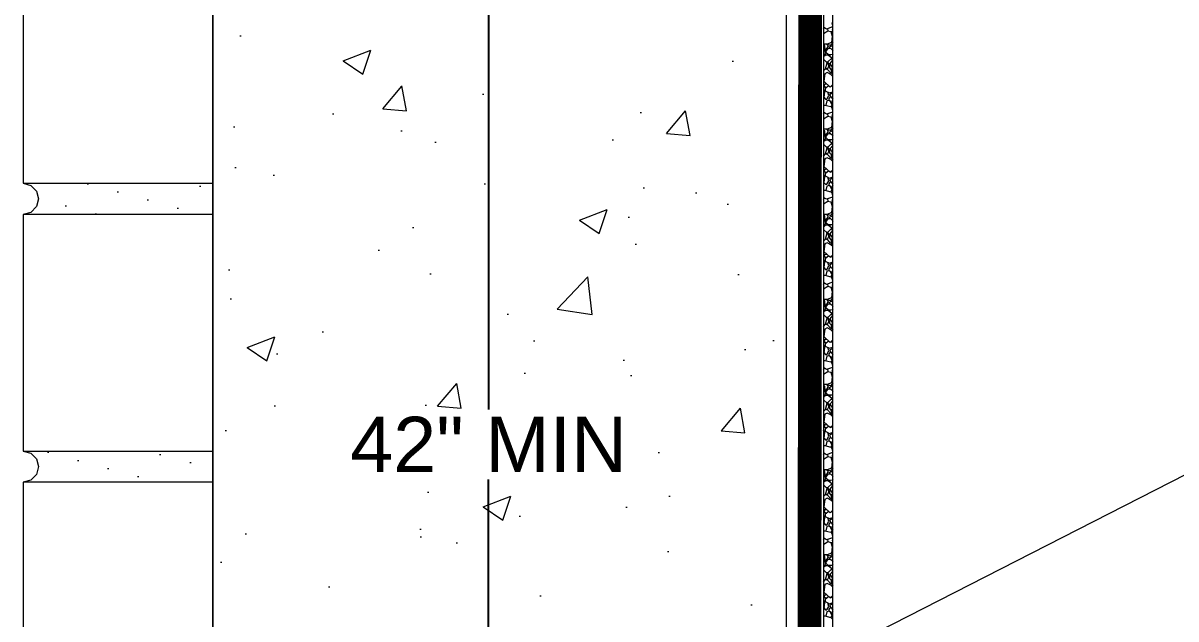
# Model space of a CAD drawing. Header units: inches. Extents: x -0.6 to 92.7, y 0 to 63.4.
# Drawn here: x 0.79 to 15.36, y 43.84 to 51.37 of the extents above; entities that cross this region are included whole.
import ezdxf
from ezdxf import colors
from ezdxf.entities.mleader import LeaderData, LeaderLine
from ezdxf.math import Vec2, Vec3

# ---------------------------------------------------------------- set-up
doc = ezdxf.new("R2010")
doc.units = ezdxf.units.IN
doc.header["$MEASUREMENT"] = 0
doc.set_wipeout_variables(frame=1)
doc.linetypes.add('Dashed - Dense', pattern=[0.8, 0.5, -0.3])
for name, color, linetype, lineweight in [('Others', 190, 'Continuous', 0), ('RamProof SYSTEM MESH', 7, 'Continuous', 0), ('Text', 20, 'Continuous', 0)]:
    doc.layers.add(name, color=color, linetype=linetype, lineweight=lineweight)
doc.layers.add('Protection Course', color=99, linetype='Dashed - Dense', lineweight=0, true_color=0x216123)
doc.layers.add('RamProof SYSTEM LIQUID', color=140, linetype='Continuous', lineweight=0, true_color=0x00bfff)
doc.styles.get("Standard").update_dxf_attribs({"font": 'arial.ttf'})
doc.dimstyles.get("Standard").update_dxf_attribs({"dimtxt": 0.18, "dimasz": 0.18, "dimexe": 0.18, "dimexo": 0.0625, "dimgap": 0.09, "dimtad": 0, "dimtih": 1, "dimtoh": 1, "dimdec": 4, "dimzin": 0, "dimdsep": 46, "dimtxsty": 'Standard', "dimcen": 0.09, "dimadec": 0, "dimazin": 0, "dimtfac": 1, "dimtdec": 4, "dimtofl": 0, "dimtmove": 0, "dimatfit": 3, "dimfxl": 1, "dimtolj": 1, "dimtzin": 0, "dimarcsym": 0})
pattern_1 = [(45, (0, 0), (-0.482183, 0.482183), [0, -0.393701]), (45, (-0.1019, 0.3803), (-0.482183, 0.482183), [0, -0.393701])]

# ---------------------------------------------------------------- blocks, each defined once
blk = doc.blocks.new('CI Tools Brick Wall Section[4]_2', base_point=(-9.4, -22.409))
at = {"linetype": 'Continuous'}
for points in [[(-7, 24.992), (-7, 25.386), (-9.4, 25.386), (-9.302, 25.359), (-9.23, 25.287), (-9.203, 25.189), (-9.23, 25.091), (-9.302, 25.018), (-9.4, 24.992)], [(-7, 21.606), (-7, 22), (-9.4, 22), (-9.302, 21.974), (-9.23, 21.902), (-9.203, 21.803), (-9.23, 21.705), (-9.302, 21.633), (-9.4, 21.606)]]:
    blk.add_wipeout(points, dxfattribs=at).dxf.layer = 'Others'
at = {"layer": 'Others', "linetype": 'Continuous'}
h = blk.add_hatch(dxfattribs=at)
h.set_pattern_fill('PLASTER_0002', color=256, style=0, pattern_type=2)
h.set_pattern_definition(pattern_1)
h.paths.add_polyline_path([(-7, 24.992), (-7, 25.386), (-9.4, 25.386), (-9.302, 25.359), (-9.23, 25.287), (-9.203, 25.189), (-9.23, 25.091), (-9.302, 25.018), (-9.4, 24.992)])
h = blk.add_hatch(dxfattribs=at)
h.set_pattern_fill('PLASTER_0002', color=256, style=0, pattern_type=2)
h.set_pattern_definition(pattern_1)
h.paths.add_polyline_path([(-7, 21.606), (-7, 22), (-9.4, 22), (-9.302, 21.974), (-9.23, 21.902), (-9.203, 21.803), (-9.23, 21.705), (-9.302, 21.633), (-9.4, 21.606)])
for p, q in [((-9.4, 28.378), (-9.4, 25.386)), ((-7, 25.386), (-7, 28.378)), ((-9.4, 25.386), (-9.302, 25.359)), ((-9.4, 25.386), (-7, 25.386)), ((-9.302, 25.359), (-9.23, 25.287)), ((-7, 24.992), (-7, 25.386)), ((-9.23, 25.287), (-9.203, 25.189)), ((-9.23, 25.091), (-9.302, 25.018)), ((-9.203, 25.189), (-9.23, 25.091)), ((-9.302, 25.018), (-9.4, 24.992)), ((-7, 24.992), (-9.4, 24.992)), ((-9.4, 24.992), (-9.4, 22)), ((-7, 22), (-7, 24.992)), ((-9.4, 22), (-9.302, 21.974)), ((-9.4, 22), (-7, 22)), ((-9.302, 21.974), (-9.23, 21.902)), ((-9.23, 21.902), (-9.203, 21.803)), ((-7, 21.606), (-7, 22)), ((-9.203, 21.803), (-9.23, 21.705)), ((-9.302, 21.633), (-9.4, 21.606)), ((-7, 21.606), (-9.4, 21.606)), ((-9.4, 21.606), (-9.4, 18.614)), ((-9.23, 21.705), (-9.302, 21.633)), ((-7, 18.614), (-7, 21.606))]:
    blk.add_line(p, q, dxfattribs=at)
blk = doc.blocks.new('_Dot')
at = {"color": 0, "linetype": 'ByBlock', "lineweight": -2}
blk.add_line((-0.5, 0), (-1, 0), dxfattribs=at)
at = {"color": 0, "linetype": 'ByBlock', "const_width": 0.5}
blk.add_lwpolyline([(-0.25, 0, 1), (0.25, 0, 1)], format="xyb", close=True, dxfattribs=at)
blk = doc.blocks.new('_ArchTick')
at = {"color": 0, "linetype": 'ByBlock', "const_width": 0.15}
blk.add_lwpolyline([(-0.5, -0.5), (0.5, 0.5)], dxfattribs=at)
blk = doc.blocks.new('*D18')
at = {"layer": 'Defpoints', "color": 0, "transparency": 16777216}
for p in [(6.672, 61.277), (10.187, 61.277), (11.208, 31.614)]:
    blk.add_point(p, dxfattribs=at)
at = {"layer": 'Text', "color": 0, "lineweight": -2, "transparency": 16777216}
for p, q in [((10.125, 61.277), (6.492, 61.277)), ((6.672, 61.277), (6.672, 46.486)), ((6.672, 31.614), (6.672, 45.603)), ((11.146, 31.614), (6.492, 31.614))]:
    blk.add_line(p, q, dxfattribs=at)
at = {"layer": 'Text', "color": 0, "lineweight": -2, "transparency": 16777216, "xscale": 0.75, "yscale": 0.75, "zscale": 0.75}
for p, rotation in [((6.672, 61.277), 90), ((6.672, 31.614), 270)]:
    blk.add_blockref('_ArchTick', p, dxfattribs=dict(at, rotation=rotation))
at = {"layer": 'Text', "color": 0, "transparency": 16777216, "insert": (6.672, 46.045), "char_height": 0.7, "attachment_point": 5}
blk.add_mtext('\\A1;42" MIN', dxfattribs=at)

msp = doc.modelspace()

# ---------------------------------------------------------------- linework, layer by layer
at = {"layer": 'Others', "linetype": 'Continuous'}
for p, q in [((3.18738, 54.71799), (3.18738, 50.71799)), ((3.18738, 50.71799), (3.18738, 50.32429)), ((3.18738, 50.32429), (3.18738, 46.32429)), ((3.18738, 46.32429), (3.18738, 45.93059)), ((3.18738, 45.93059), (3.18738, 41.93059))]:
    msp.add_line(p, q, dxfattribs=at)
at = {"layer": 'Protection Course', "linetype": 'Continuous'}
for p, q in [((10.94449, 51.29878), (10.90666, 51.32262)), ((10.90666, 51.29897), (10.91733, 51.3159)), ((11.02078, 51.32575), (10.94449, 51.29878)), ((10.95684, 51.30315), (10.96099, 51.27586)), ((11.015, 51.37495), (11.02078, 51.32575)), ((11.02125, 51.33841), (11.01903, 51.34063)), ((10.90665, 51.2421), (10.96099, 51.27586)), ((10.96099, 51.27586), (10.996, 51.2664)), ((10.996, 51.2664), (11.02125, 51.26831)), ((10.996, 51.2664), (11.01569, 51.20891)), ((11.01569, 51.20891), (11.00546, 51.13015)), ((11.02125, 51.19879), (11.01412, 51.19678)), ((11.01641, 51.2908), (11.02125, 51.29521)), ((11.02125, 51.28006), (11.01641, 51.2908)), ((10.92047, 51.08827), (10.90662, 51.09869)), ((10.95322, 51.10812), (10.90663, 51.10812)), ((10.93097, 50.98835), (10.92047, 51.08827)), ((10.92529, 51.04245), (10.94394, 51.02697)), ((10.96399, 51.08522), (10.93461, 51.03471)), ((10.93836, 51.02024), (10.96738, 51.05521)), ((10.93836, 50.99826), (10.93836, 51.02024)), ((10.9411, 51.10812), (10.96399, 51.08522)), ((11.00546, 51.13015), (10.95322, 51.10812)), ((10.95681, 51.10963), (10.99913, 51.09273)), ((10.96738, 51.05521), (10.9953, 51.05521)), ((10.98258, 51.07329), (11.02125, 51.09195)), ((10.98625, 51.05521), (10.98258, 51.07329)), ((10.9953, 51.05521), (11.0183, 51.03221)), ((10.99913, 51.09273), (11.02096, 51.12019)), ((11.0067, 51.13971), (11.02125, 51.1198)), ((11.0183, 51.03221), (11.02125, 51.02404)), ((10.95062, 50.87343), (10.90659, 50.91745)), ((10.9066, 50.96885), (10.93097, 50.98835)), ((10.92904, 50.97034), (10.9066, 50.94904)), ((10.9066, 50.95556), (10.90971, 50.952)), ((10.96266, 50.97034), (10.92904, 50.97034)), ((10.93227, 50.79541), (10.95062, 50.87343)), ((10.9647, 50.97632), (10.93836, 50.99826)), ((10.93994, 50.8841), (10.96376, 50.88712)), ((10.96538, 50.86471), (10.94945, 50.86845)), ((10.96013, 50.88666), (10.96013, 50.87611)), ((10.96013, 50.87611), (10.98763, 50.84862)), ((11.00893, 50.93229), (10.96266, 50.97034)), ((10.96376, 50.88712), (11.00893, 50.93229)), ((11.01501, 50.97472), (10.9647, 50.97632)), ((10.97357, 50.82858), (10.96538, 50.86471)), ((10.98365, 50.97572), (10.98365, 50.95308)), ((10.98374, 50.83072), (10.99004, 50.85974)), ((10.99004, 50.85974), (10.99329, 50.86023)), ((10.99117, 50.86421), (11.02125, 50.90415)), ((11.02125, 50.80785), (10.99117, 50.86421)), ((11.00367, 50.92703), (11.02125, 50.91134)), ((11.02125, 50.98522), (11.01501, 50.97472)), ((10.90656, 50.71824), (10.92149, 50.71534)), ((10.90657, 50.7697), (10.93227, 50.79541)), ((10.92405, 50.73413), (10.91106, 50.63858)), ((10.95334, 50.74811), (10.92405, 50.73413)), ((10.95846, 50.78501), (10.93227, 50.79541)), ((10.93438, 50.80436), (10.95555, 50.79349)), ((10.99729, 50.72481), (10.95334, 50.74811)), ((10.95555, 50.79349), (10.97357, 50.82858)), ((10.99305, 50.74593), (10.95846, 50.78501)), ((10.98374, 50.80636), (10.98374, 50.83072)), ((11.00318, 50.78692), (10.98374, 50.80636)), ((10.98683, 50.73036), (10.99305, 50.74593)), ((11.02125, 50.70085), (10.99729, 50.72481)), ((11.02125, 50.80221), (11.00318, 50.78692)), ((11.00318, 50.78692), (11.00318, 50.74476)), ((11.00318, 50.74476), (11.02125, 50.72217)), ((10.90653, 50.56739), (10.92732, 50.57001)), ((10.90654, 50.60795), (10.9509, 50.60208)), ((10.90655, 50.67677), (10.91685, 50.68113)), ((10.915, 50.66753), (10.90655, 50.65908)), ((10.91106, 50.63858), (10.99063, 50.56567)), ((10.93122, 50.60468), (10.91448, 50.58794)), ((10.91448, 50.58794), (10.91691, 50.5687)), ((10.97281, 50.582), (10.92538, 50.5457)), ((10.92732, 50.57001), (10.94566, 50.56123)), ((10.99063, 50.56567), (11.02125, 50.59629)), ((11.02125, 50.5623), (11.00728, 50.58232)), ((10.90651, 50.44842), (10.91589, 50.45588)), ((10.90651, 50.44088), (10.92942, 50.41207)), ((10.90699, 50.53003), (10.90652, 50.53029)), ((10.92182, 50.5152), (10.90699, 50.53003)), ((10.91159, 50.52543), (10.92538, 50.52944)), ((10.91589, 50.45588), (10.92182, 50.5152)), ((10.92538, 50.5457), (10.92538, 50.5184)), ((10.92538, 50.5184), (10.98264, 50.4911)), ((10.94711, 50.41207), (10.97273, 50.45749)), ((10.97273, 50.45749), (10.96111, 50.50136)), ((10.99374, 50.44553), (10.9711, 50.41938)), ((11.02125, 50.49037), (10.98119, 50.46807)), ((10.98119, 50.46807), (10.99374, 50.44553)), ((10.98264, 50.4911), (11.02125, 50.50632)), ((10.99374, 50.44553), (11.02125, 50.4139)), ((10.90649, 50.338), (10.92368, 50.338)), ((10.92368, 50.338), (10.99853, 50.31814)), ((10.92942, 50.41207), (10.94711, 50.41207)), ((10.94918, 50.39002), (10.93461, 50.3351)), ((10.93461, 50.3351), (10.93531, 50.33777)), ((10.97738, 50.39511), (10.94918, 50.39002)), ((10.9711, 50.41938), (10.9711, 50.39397)), ((10.99449, 50.38401), (10.97738, 50.39511)), ((11.01669, 50.33777), (10.99449, 50.38401)), ((10.99853, 50.31814), (11.01669, 50.33777)), ((10.99853, 50.31814), (11.015, 50.29819)), ((11.02125, 50.39974), (11.01079, 50.38607)), ((11.01079, 50.38607), (11.01079, 50.36782)), ((11.01079, 50.36782), (11.02125, 50.35448)), ((11.015, 50.29819), (11.02078, 50.24899)), ((10.90646, 50.16522), (10.96099, 50.1991)), ((10.94449, 50.22202), (10.90647, 50.24598)), ((10.90647, 50.22191), (10.91733, 50.23914)), ((11.02078, 50.24899), (10.94449, 50.22202)), ((10.95684, 50.22639), (10.96099, 50.1991)), ((10.96099, 50.1991), (10.996, 50.18964)), ((10.996, 50.18964), (11.02125, 50.19155)), ((10.996, 50.18964), (11.01569, 50.13215)), ((11.01569, 50.13215), (11.00546, 50.0534)), ((11.01641, 50.21404), (11.02125, 50.21845)), ((11.02125, 50.20331), (11.01641, 50.21404)), ((11.02125, 50.26165), (11.01903, 50.26387)), ((10.95322, 50.03136), (10.90643, 50.03136)), ((10.92047, 50.01151), (10.90643, 50.02208)), ((10.93097, 49.91159), (10.92047, 50.01151)), ((10.96399, 50.00846), (10.93461, 49.95795)), ((10.9411, 50.03136), (10.96399, 50.00846)), ((11.00546, 50.0534), (10.95322, 50.03136)), ((10.95681, 50.03287), (10.99913, 50.01598)), ((10.98258, 49.99654), (11.02125, 50.01519)), ((10.98625, 49.97845), (10.98258, 49.99654)), ((10.99913, 50.01598), (11.02096, 50.04344)), ((11.0067, 50.06295), (11.02125, 50.04304)), ((11.02125, 50.12204), (11.01412, 50.12003)), ((10.95062, 49.79667), (10.9064, 49.84089)), ((10.90641, 49.89194), (10.93097, 49.91159)), ((10.92904, 49.89358), (10.90641, 49.8721)), ((10.90641, 49.87902), (10.90971, 49.87524)), ((10.92529, 49.96569), (10.94394, 49.95021)), ((10.96266, 49.89358), (10.92904, 49.89358)), ((10.93836, 49.94348), (10.96738, 49.97845)), ((10.93836, 49.9215), (10.93836, 49.94348)), ((10.9647, 49.89956), (10.93836, 49.9215)), ((11.00893, 49.85553), (10.96266, 49.89358)), ((10.96376, 49.81036), (11.00893, 49.85553)), ((11.01501, 49.89796), (10.9647, 49.89956)), ((10.96738, 49.97845), (10.9953, 49.97845)), ((10.98365, 49.89896), (10.98365, 49.87632)), ((10.9953, 49.97845), (11.0183, 49.95545)), ((11.00367, 49.85027), (11.02125, 49.83458)), ((11.02125, 49.90847), (11.01501, 49.89796)), ((11.0183, 49.95545), (11.02125, 49.94728)), ((10.90637, 49.69275), (10.93227, 49.71865)), ((10.93227, 49.71865), (10.95062, 49.79667)), ((10.95846, 49.70825), (10.93227, 49.71865)), ((10.93438, 49.7276), (10.95555, 49.71673)), ((10.93994, 49.80735), (10.96376, 49.81036)), ((10.96538, 49.78795), (10.94945, 49.79169)), ((10.95555, 49.71673), (10.97357, 49.75182)), ((10.99305, 49.66917), (10.95846, 49.70825)), ((10.96013, 49.8099), (10.96013, 49.79935)), ((10.96013, 49.79935), (10.98763, 49.77186)), ((10.97357, 49.75182), (10.96538, 49.78795)), ((10.98374, 49.75396), (10.99004, 49.78298)), ((10.98374, 49.7296), (10.98374, 49.75396)), ((11.00318, 49.71016), (10.98374, 49.7296)), ((10.99004, 49.78298), (10.99329, 49.78347)), ((10.99117, 49.78745), (11.02125, 49.8274)), ((11.02125, 49.73109), (10.99117, 49.78745)), ((11.02125, 49.72545), (11.00318, 49.71016)), ((11.00318, 49.71016), (11.00318, 49.668)), ((10.915, 49.59077), (10.90635, 49.58213)), ((10.90636, 49.64152), (10.92149, 49.63858)), ((10.90636, 49.59993), (10.91685, 49.60437)), ((10.92405, 49.65737), (10.91106, 49.56182)), ((10.91106, 49.56182), (10.99063, 49.48892)), ((10.95334, 49.67135), (10.92405, 49.65737)), ((10.99729, 49.64805), (10.95334, 49.67135)), ((10.98683, 49.6536), (10.99305, 49.66917)), ((11.02125, 49.62409), (10.99729, 49.64805)), ((11.00318, 49.668), (11.02125, 49.64541)), ((10.90699, 49.45327), (10.90633, 49.45364)), ((10.90634, 49.53122), (10.9509, 49.52532)), ((10.90634, 49.49061), (10.92732, 49.49325)), ((10.92182, 49.43844), (10.90699, 49.45327)), ((10.91159, 49.44867), (10.92538, 49.45268)), ((10.93122, 49.52792), (10.91448, 49.51118)), ((10.91448, 49.51118), (10.91691, 49.49194)), ((10.91589, 49.37912), (10.92182, 49.43844)), ((10.97281, 49.50525), (10.92538, 49.46894)), ((10.92538, 49.46894), (10.92538, 49.44164)), ((10.92538, 49.44164), (10.98264, 49.41434)), ((10.92732, 49.49325), (10.94566, 49.48447)), ((10.97273, 49.38074), (10.96111, 49.42461)), ((11.02125, 49.41361), (10.98119, 49.39131)), ((10.98264, 49.41434), (11.02125, 49.42956)), ((10.99063, 49.48892), (11.02125, 49.51953)), ((11.02125, 49.48554), (11.00728, 49.50556)), ((10.9063, 49.26124), (10.92368, 49.26124)), ((10.90631, 49.36436), (10.92942, 49.33531)), ((10.90632, 49.37151), (10.91589, 49.37912)), ((10.92368, 49.26124), (10.99853, 49.24138)), ((10.92942, 49.33531), (10.94711, 49.33531)), ((10.94918, 49.31326), (10.93461, 49.25835)), ((10.93461, 49.25835), (10.93531, 49.26101)), ((10.94711, 49.33531), (10.97273, 49.38074)), ((10.97738, 49.31835), (10.94918, 49.31326)), ((10.99374, 49.36877), (10.9711, 49.34262)), ((10.9711, 49.34262), (10.9711, 49.31721)), ((10.99449, 49.30725), (10.97738, 49.31835)), ((10.98119, 49.39131), (10.99374, 49.36877)), ((10.99374, 49.36877), (11.02125, 49.33715)), ((11.01669, 49.26101), (10.99449, 49.30725)), ((10.99853, 49.24138), (11.01669, 49.26101)), ((11.02125, 49.32299), (11.01079, 49.30931)), ((11.01079, 49.30931), (11.01079, 49.29106)), ((11.01079, 49.29106), (11.02125, 49.27772)), ((10.90626, 49.08834), (10.96099, 49.12234)), ((10.90627, 49.14485), (10.91733, 49.16238)), ((10.94449, 49.14526), (10.90628, 49.16935)), ((11.02078, 49.17223), (10.94449, 49.14526)), ((10.95684, 49.14963), (10.96099, 49.12234)), ((10.96099, 49.12234), (10.996, 49.11288)), ((10.996, 49.11288), (11.02125, 49.11479)), ((10.996, 49.11288), (11.01569, 49.05539)), ((10.99853, 49.24138), (11.015, 49.22144)), ((11.015, 49.22144), (11.02078, 49.17223)), ((11.01641, 49.13728), (11.02125, 49.14169)), ((11.02125, 49.12655), (11.01641, 49.13728)), ((11.02125, 49.1849), (11.01903, 49.18711)), ((11.00546, 48.97664), (10.95322, 48.9546)), ((10.99913, 48.93922), (11.02096, 48.96668)), ((11.01569, 49.05539), (11.00546, 48.97664)), ((11.0067, 48.98619), (11.02125, 48.96628)), ((11.02125, 49.04528), (11.01412, 49.04327)), ((10.90587, 48.81475), (10.93097, 48.83483)), ((10.95322, 48.9546), (10.90624, 48.9546)), ((10.92047, 48.93475), (10.90624, 48.94547)), ((10.93097, 48.83483), (10.92047, 48.93475)), ((10.92529, 48.88893), (10.94394, 48.87345)), ((10.96399, 48.9317), (10.93461, 48.88119)), ((10.93836, 48.86673), (10.96738, 48.90169)), ((10.93836, 48.84475), (10.93836, 48.86673)), ((10.9647, 48.82281), (10.93836, 48.84475)), ((10.9411, 48.9546), (10.96399, 48.9317)), ((10.95681, 48.95611), (10.99913, 48.93922)), ((11.01501, 48.8212), (10.9647, 48.82281)), ((10.96738, 48.90169), (10.9953, 48.90169)), ((10.98258, 48.91978), (11.02125, 48.93843)), ((10.98625, 48.90169), (10.98258, 48.91978)), ((10.98365, 48.8222), (10.98365, 48.79956)), ((10.9953, 48.90169), (11.0183, 48.87869)), ((11.02125, 48.83171), (11.01501, 48.8212)), ((11.0183, 48.87869), (11.02125, 48.87052)), ((10.92904, 48.81683), (10.90621, 48.79516)), ((10.90621, 48.80248), (10.90971, 48.79848)), ((10.95062, 48.71991), (10.90621, 48.76432)), ((10.96266, 48.81683), (10.92904, 48.81683)), ((10.93227, 48.64189), (10.95062, 48.71991)), ((10.93994, 48.73059), (10.96376, 48.7336)), ((10.96538, 48.71119), (10.94945, 48.71494)), ((10.95555, 48.63997), (10.97357, 48.67506)), ((10.96013, 48.73314), (10.96013, 48.7226)), ((10.96013, 48.7226), (10.98763, 48.6951)), ((11.00893, 48.77877), (10.96266, 48.81683)), ((10.96376, 48.7336), (11.00893, 48.77877)), ((10.97357, 48.67506), (10.96538, 48.71119)), ((10.98374, 48.6772), (10.99004, 48.70622)), ((10.98374, 48.65284), (10.98374, 48.6772)), ((10.99004, 48.70622), (10.99329, 48.70671)), ((10.99117, 48.7107), (11.02125, 48.75064)), ((11.02125, 48.65433), (10.99117, 48.7107)), ((11.00367, 48.77351), (11.02125, 48.75782)), ((10.90616, 48.52309), (10.91685, 48.52761)), ((10.90617, 48.5648), (10.92149, 48.56182)), ((10.90618, 48.61579), (10.93227, 48.64189)), ((10.92405, 48.58061), (10.91106, 48.48507)), ((10.95334, 48.5946), (10.92405, 48.58061)), ((10.95846, 48.63149), (10.93227, 48.64189)), ((10.93438, 48.65084), (10.95555, 48.63997)), ((10.99729, 48.57129), (10.95334, 48.5946)), ((10.99305, 48.59241), (10.95846, 48.63149)), ((11.00318, 48.6334), (10.98374, 48.65284)), ((10.98683, 48.57684), (10.99305, 48.59241)), ((11.02125, 48.54733), (10.99729, 48.57129)), ((11.02125, 48.64869), (11.00318, 48.6334)), ((11.00318, 48.6334), (11.00318, 48.59124)), ((11.00318, 48.59124), (11.02125, 48.56865)), ((10.90614, 48.41382), (10.92732, 48.41649)), ((10.90615, 48.45448), (10.9509, 48.44856)), ((10.915, 48.51401), (10.90616, 48.50517)), ((10.91106, 48.48507), (10.99063, 48.41216)), ((10.93122, 48.45117), (10.91448, 48.43443)), ((10.91448, 48.43443), (10.91691, 48.41518)), ((10.97281, 48.42849), (10.92538, 48.39218)), ((10.92538, 48.39218), (10.92538, 48.36488)), ((10.92732, 48.41649), (10.94566, 48.40771)), ((10.99063, 48.41216), (11.02125, 48.44278)), ((11.02125, 48.40878), (11.00728, 48.4288)), ((10.90612, 48.2946), (10.91589, 48.30236)), ((10.90612, 48.28784), (10.92942, 48.25855)), ((10.90699, 48.37651), (10.90614, 48.37699)), ((10.92182, 48.36168), (10.90699, 48.37651)), ((10.91159, 48.37191), (10.92538, 48.37592)), ((10.91589, 48.30236), (10.92182, 48.36168)), ((10.92538, 48.36488), (10.98264, 48.33758)), ((10.92942, 48.25855), (10.94711, 48.25855)), ((10.94918, 48.2365), (10.93461, 48.18159)), ((10.94711, 48.25855), (10.97273, 48.30398)), ((10.97738, 48.24159), (10.94918, 48.2365)), ((10.97273, 48.30398), (10.96111, 48.34785)), ((10.99374, 48.29201), (10.9711, 48.26586)), ((10.9711, 48.26586), (10.9711, 48.24046)), ((10.99449, 48.23049), (10.97738, 48.24159)), ((11.02125, 48.33685), (10.98119, 48.31455)), ((10.98119, 48.31455), (10.99374, 48.29201)), ((10.98264, 48.33758), (11.02125, 48.35281)), ((10.99374, 48.29201), (11.02125, 48.26039)), ((11.02125, 48.24623), (11.01079, 48.23255)), ((10.94449, 48.06851), (10.90609, 48.09271)), ((10.9061, 48.18449), (10.92368, 48.18449)), ((10.92368, 48.18449), (10.99853, 48.16463)), ((10.93461, 48.18159), (10.93531, 48.18425)), ((11.02078, 48.09548), (10.94449, 48.06851)), ((11.01669, 48.18425), (10.99449, 48.23049)), ((10.99853, 48.16463), (11.01669, 48.18425)), ((10.99853, 48.16463), (11.015, 48.14468)), ((11.01079, 48.23255), (11.01079, 48.2143)), ((11.01079, 48.2143), (11.02125, 48.20096)), ((11.015, 48.14468), (11.02078, 48.09548)), ((11.02125, 48.10814), (11.01903, 48.11036)), ((10.90607, 48.01147), (10.96099, 48.04558)), ((10.90608, 48.06778), (10.91733, 48.08562)), ((10.95684, 48.07287), (10.96099, 48.04558)), ((10.96099, 48.04558), (10.996, 48.03612)), ((10.996, 48.03612), (11.02125, 48.03803)), ((10.996, 48.03612), (11.01569, 47.97863)), ((11.01569, 47.97863), (11.00546, 47.89988)), ((11.02125, 47.96852), (11.01412, 47.96651)), ((11.01641, 48.06052), (11.02125, 48.06493)), ((11.02125, 48.04979), (11.01641, 48.06052)), ((10.95322, 47.87784), (10.90605, 47.87784)), ((10.92047, 47.858), (10.90605, 47.86885)), ((10.93097, 47.75807), (10.92047, 47.858)), ((10.92529, 47.81217), (10.94394, 47.79669)), ((10.96399, 47.85495), (10.93461, 47.80443)), ((10.93836, 47.78997), (10.96738, 47.82493)), ((10.9411, 47.87784), (10.96399, 47.85495)), ((11.00546, 47.89988), (10.95322, 47.87784)), ((10.95681, 47.87935), (10.99913, 47.86246)), ((10.96738, 47.82493), (10.9953, 47.82493)), ((10.98258, 47.84302), (11.02125, 47.86167)), ((10.98625, 47.82493), (10.98258, 47.84302)), ((10.9953, 47.82493), (11.0183, 47.80194)), ((10.99913, 47.86246), (11.02096, 47.88992)), ((11.0067, 47.90943), (11.02125, 47.88952)), ((11.0183, 47.80194), (11.02125, 47.79376)), ((10.90587, 47.738), (10.93097, 47.75807)), ((10.95062, 47.64315), (10.90601, 47.68776)), ((10.92904, 47.74007), (10.90602, 47.71822)), ((10.90602, 47.72595), (10.90971, 47.72172)), ((10.96266, 47.74007), (10.92904, 47.74007)), ((10.93836, 47.76799), (10.93836, 47.78997)), ((10.9647, 47.74605), (10.93836, 47.76799)), ((10.93994, 47.65383), (10.96376, 47.65684)), ((10.96013, 47.65638), (10.96013, 47.64584)), ((11.00893, 47.70201), (10.96266, 47.74007)), ((10.96376, 47.65684), (11.00893, 47.70201)), ((11.01501, 47.74444), (10.9647, 47.74605)), ((10.98365, 47.74544), (10.98365, 47.7228)), ((10.99117, 47.63394), (11.02125, 47.67388)), ((11.00367, 47.69676), (11.02125, 47.68106)), ((11.02125, 47.75495), (11.01501, 47.74444)), ((10.90599, 47.53884), (10.93227, 47.56513)), ((10.95334, 47.51784), (10.92405, 47.50385)), ((10.93227, 47.56513), (10.95062, 47.64315)), ((10.95846, 47.55473), (10.93227, 47.56513)), ((10.93438, 47.57409), (10.95555, 47.56321)), ((10.96538, 47.63443), (10.94945, 47.63818)), ((10.99729, 47.49453), (10.95334, 47.51784)), ((10.95555, 47.56321), (10.97357, 47.5983)), ((10.99305, 47.51565), (10.95846, 47.55473)), ((10.96013, 47.64584), (10.98763, 47.61835)), ((10.97357, 47.5983), (10.96538, 47.63443)), ((10.98374, 47.60045), (10.99004, 47.62946)), ((10.98374, 47.57608), (10.98374, 47.60045)), ((11.00318, 47.55664), (10.98374, 47.57608)), ((10.98683, 47.50008), (10.99305, 47.51565)), ((10.99004, 47.62946), (10.99329, 47.62995)), ((11.02125, 47.57758), (10.99117, 47.63394)), ((11.02125, 47.57194), (11.00318, 47.55664)), ((11.00318, 47.55664), (11.00318, 47.51448)), ((11.00318, 47.51448), (11.02125, 47.49189)), ((10.90596, 47.37775), (10.9509, 47.3718)), ((10.90597, 47.44625), (10.91685, 47.45085)), ((10.915, 47.43725), (10.90597, 47.42822)), ((10.90598, 47.48808), (10.92149, 47.48506)), ((10.92405, 47.50385), (10.91106, 47.40831)), ((10.91106, 47.40831), (10.99063, 47.3354)), ((10.93122, 47.37441), (10.91448, 47.35767)), ((10.99063, 47.3354), (11.02125, 47.36602)), ((11.02125, 47.47057), (10.99729, 47.49453)), ((10.90593, 47.21768), (10.91589, 47.22561)), ((10.90699, 47.29975), (10.90594, 47.30034)), ((10.90595, 47.33704), (10.92732, 47.33974)), ((10.92182, 47.28492), (10.90699, 47.29975)), ((10.91159, 47.29515), (10.92538, 47.29916)), ((10.91448, 47.35767), (10.91691, 47.33842)), ((10.91589, 47.22561), (10.92182, 47.28492)), ((10.97281, 47.35173), (10.92538, 47.31542)), ((10.92538, 47.31542), (10.92538, 47.28813)), ((10.92538, 47.28813), (10.98264, 47.26083)), ((10.92732, 47.33974), (10.94566, 47.33095)), ((10.94711, 47.18179), (10.97273, 47.22722)), ((10.97273, 47.22722), (10.96111, 47.27109)), ((11.02125, 47.26009), (10.98119, 47.2378)), ((10.98119, 47.2378), (10.99374, 47.21525)), ((10.98264, 47.26083), (11.02125, 47.27605)), ((11.02125, 47.33202), (11.00728, 47.35204)), ((10.90591, 47.10773), (10.92368, 47.10773)), ((10.90593, 47.21133), (10.92942, 47.18179)), ((10.92368, 47.10773), (10.99853, 47.08787)), ((10.92942, 47.18179), (10.94711, 47.18179)), ((10.94918, 47.15975), (10.93461, 47.10483)), ((10.93461, 47.10483), (10.93531, 47.10749)), ((10.97738, 47.16483), (10.94918, 47.15975)), ((10.99374, 47.21525), (10.9711, 47.1891)), ((10.9711, 47.1891), (10.9711, 47.1637)), ((10.99449, 47.15373), (10.97738, 47.16483)), ((10.99374, 47.21525), (11.02125, 47.18363)), ((11.01669, 47.1075), (10.99449, 47.15373)), ((10.99853, 47.08787), (11.01669, 47.1075)), ((10.99853, 47.08787), (11.015, 47.06792)), ((11.02125, 47.16947), (11.01079, 47.15579)), ((11.01079, 47.15579), (11.01079, 47.13754)), ((11.01079, 47.13754), (11.02125, 47.1242)), ((10.90588, 46.93459), (10.96099, 46.96883)), ((10.94449, 46.99175), (10.90589, 47.01607)), ((10.90589, 46.99072), (10.91733, 47.00887)), ((11.02078, 47.01872), (10.94449, 46.99175)), ((10.95684, 46.99611), (10.96099, 46.96883)), ((10.96099, 46.96883), (10.996, 46.95937)), ((10.996, 46.95937), (11.02125, 46.96127)), ((10.996, 46.95937), (11.01569, 46.90187)), ((11.015, 47.06792), (11.02078, 47.01872)), ((11.01641, 46.98376), (11.02125, 46.98817)), ((11.02125, 46.97303), (11.01641, 46.98376)), ((11.02125, 47.03138), (11.01903, 47.0336)), ((10.92047, 46.78124), (10.90585, 46.79224)), ((10.95322, 46.80108), (10.90586, 46.80108)), ((10.93097, 46.68131), (10.92047, 46.78124)), ((10.9411, 46.80108), (10.96399, 46.77819)), ((11.00546, 46.82312), (10.95322, 46.80108)), ((10.95681, 46.8026), (10.99913, 46.7857)), ((10.98258, 46.76626), (11.02125, 46.78491)), ((10.99913, 46.7857), (11.02096, 46.81316)), ((11.01569, 46.90187), (11.00546, 46.82312)), ((11.0067, 46.83267), (11.02125, 46.81276)), ((11.02125, 46.89176), (11.01412, 46.88975)), ((10.92904, 46.66331), (10.90583, 46.64128)), ((10.90583, 46.64941), (10.90971, 46.64496)), ((10.90587, 46.66124), (10.93097, 46.68131)), ((10.92529, 46.73541), (10.94394, 46.71993)), ((10.96266, 46.66331), (10.92904, 46.66331)), ((10.96399, 46.77819), (10.93461, 46.72767)), ((10.93836, 46.71321), (10.96738, 46.74817)), ((10.93836, 46.69123), (10.93836, 46.71321)), ((10.9647, 46.66929), (10.93836, 46.69123)), ((11.00893, 46.62525), (10.96266, 46.66331)), ((11.01501, 46.66769), (10.9647, 46.66929)), ((10.96738, 46.74817), (10.9953, 46.74817)), ((10.98625, 46.74817), (10.98258, 46.76626)), ((10.98365, 46.66868), (10.98365, 46.64605)), ((10.9953, 46.74817), (11.0183, 46.72518)), ((11.02125, 46.67819), (11.01501, 46.66769)), ((11.0183, 46.72518), (11.02125, 46.717)), ((10.90579, 46.46189), (10.93227, 46.48837)), ((10.95062, 46.56639), (10.90582, 46.61119)), ((10.93227, 46.48837), (10.95062, 46.56639)), ((10.95846, 46.47797), (10.93227, 46.48837)), ((10.93438, 46.49733), (10.95555, 46.48646)), ((10.93994, 46.57707), (10.96376, 46.58008)), ((10.96538, 46.55767), (10.94945, 46.56142)), ((10.95555, 46.48646), (10.97357, 46.52155)), ((10.96013, 46.57962), (10.96013, 46.56908)), ((10.96013, 46.56908), (10.98763, 46.54159)), ((10.96376, 46.58008), (11.00893, 46.62525)), ((10.97357, 46.52155), (10.96538, 46.55767)), ((10.98374, 46.52369), (10.99004, 46.55271)), ((10.98374, 46.49932), (10.98374, 46.52369)), ((11.00318, 46.47988), (10.98374, 46.49932)), ((10.99004, 46.55271), (10.99329, 46.55319)), ((10.99117, 46.55718), (11.02125, 46.59712)), ((11.02125, 46.50082), (10.99117, 46.55718)), ((11.02125, 46.49518), (11.00318, 46.47988)), ((11.00367, 46.62), (11.02125, 46.6043)), ((10.915, 46.3605), (10.90577, 46.35127)), ((10.90578, 46.36941), (10.91685, 46.3741)), ((10.90579, 46.41136), (10.92149, 46.4083)), ((10.92405, 46.4271), (10.91106, 46.33155)), ((10.95334, 46.44108), (10.92405, 46.4271)), ((10.99729, 46.41778), (10.95334, 46.44108)), ((10.99305, 46.43889), (10.95846, 46.47797)), ((10.98683, 46.42332), (10.99305, 46.43889)), ((11.02125, 46.39381), (10.99729, 46.41778)), ((11.00318, 46.47988), (11.00318, 46.43773)), ((11.00318, 46.43773), (11.02125, 46.41513)), ((10.90699, 46.22299), (10.90575, 46.2237)), ((10.90576, 46.26026), (10.92732, 46.26298)), ((10.90577, 46.30102), (10.9509, 46.29504)), ((10.92182, 46.20816), (10.90699, 46.22299)), ((10.91106, 46.33155), (10.99063, 46.25864)), ((10.91159, 46.21839), (10.92538, 46.22241)), ((10.93122, 46.29765), (10.91448, 46.28091)), ((10.91448, 46.28091), (10.91691, 46.26166)), ((10.91589, 46.14885), (10.92182, 46.20816)), ((10.97281, 46.27497), (10.92538, 46.23867)), ((10.92538, 46.23867), (10.92538, 46.21137)), ((10.92538, 46.21137), (10.98264, 46.18407)), ((10.92732, 46.26298), (10.94566, 46.25419)), ((10.98264, 46.18407), (11.02125, 46.19929)), ((10.99063, 46.25864), (11.02125, 46.28926)), ((11.02125, 46.25526), (11.00728, 46.27529)), ((10.90573, 46.08828), (10.90631, 46.08679)), ((10.90631, 46.08679), (10.90573, 46.08474)), ((10.90574, 46.14077), (10.91589, 46.14885)), ((10.90574, 46.13481), (10.92942, 46.10504)), ((10.92942, 46.10504), (10.94711, 46.10504)), ((10.94918, 46.08299), (10.93461, 46.02807)), ((10.94711, 46.10504), (10.97273, 46.15046)), ((10.97738, 46.08807), (10.94918, 46.08299)), ((10.97273, 46.15046), (10.96111, 46.19433)), ((10.99374, 46.13849), (10.9711, 46.11234)), ((10.9711, 46.11234), (10.9711, 46.08694)), ((10.99449, 46.07698), (10.97738, 46.08807)), ((11.02125, 46.18333), (10.98119, 46.16104)), ((10.98119, 46.16104), (10.99374, 46.13849)), ((10.99374, 46.13849), (11.02125, 46.10687)), ((11.01669, 46.03074), (10.99449, 46.07698)), ((11.02125, 46.09271), (11.01079, 46.07904)), ((11.01079, 46.07904), (11.01079, 46.06079)), ((11.01079, 46.06079), (11.02125, 46.04744)), ((10.94449, 45.91499), (10.9057, 45.93944)), ((10.9057, 45.91365), (10.91733, 45.93211)), ((10.90572, 46.03097), (10.92368, 46.03097)), ((10.92368, 46.03097), (10.99853, 46.01111)), ((10.93461, 46.02807), (10.93531, 46.03074)), ((11.02078, 45.94196), (10.94449, 45.91499)), ((10.95684, 45.91935), (10.96099, 45.89207)), ((10.99853, 46.01111), (11.01669, 46.03074)), ((10.99853, 46.01111), (11.015, 45.99116)), ((11.015, 45.99116), (11.02078, 45.94196)), ((11.01641, 45.90701), (11.02125, 45.91141)), ((11.02125, 45.89627), (11.01641, 45.90701)), ((11.02125, 45.95462), (11.01903, 45.95684)), ((10.90569, 45.85771), (10.96099, 45.89207)), ((10.96099, 45.89207), (10.996, 45.88261)), ((10.996, 45.88261), (11.02125, 45.88451)), ((10.996, 45.88261), (11.01569, 45.82511)), ((11.01569, 45.82511), (11.00546, 45.74636)), ((11.02125, 45.815), (11.01412, 45.81299)), ((10.95322, 45.72433), (10.90566, 45.72433)), ((10.92047, 45.70448), (10.90566, 45.71563)), ((10.93097, 45.60455), (10.92047, 45.70448)), ((10.92529, 45.65866), (10.94394, 45.64317)), ((10.96399, 45.70143), (10.93461, 45.65091)), ((10.93836, 45.63645), (10.96738, 45.67141)), ((10.93836, 45.61447), (10.93836, 45.63645)), ((10.9647, 45.59253), (10.93836, 45.61447)), ((10.9411, 45.72433), (10.96399, 45.70143)), ((11.00546, 45.74636), (10.95322, 45.72433)), ((10.95681, 45.72584), (10.99913, 45.70894)), ((10.96738, 45.67141), (10.9953, 45.67141)), ((10.98258, 45.6895), (11.02125, 45.70816)), ((10.98625, 45.67141), (10.98258, 45.6895)), ((10.9953, 45.67141), (11.0183, 45.64842)), ((10.99913, 45.70894), (11.02096, 45.7364)), ((11.0067, 45.75591), (11.02125, 45.736)), ((11.0183, 45.64842), (11.02125, 45.64025)), ((10.92904, 45.58655), (10.90563, 45.56434)), ((10.95062, 45.48964), (10.90563, 45.53462)), ((10.90564, 45.57287), (10.90971, 45.56821)), ((10.90587, 45.58448), (10.93097, 45.60455)), ((10.96266, 45.58655), (10.92904, 45.58655)), ((10.93227, 45.41161), (10.95062, 45.48964)), ((10.93994, 45.50031), (10.96376, 45.50333)), ((10.96538, 45.48091), (10.94945, 45.48466)), ((10.96013, 45.50287), (10.96013, 45.49232)), ((10.96013, 45.49232), (10.98763, 45.46483)), ((11.00893, 45.5485), (10.96266, 45.58655)), ((10.96376, 45.50333), (11.00893, 45.5485)), ((11.01501, 45.59093), (10.9647, 45.59253)), ((10.97357, 45.44479), (10.96538, 45.48091)), ((10.98365, 45.59193), (10.98365, 45.56929)), ((10.98374, 45.44693), (10.99004, 45.47595)), ((10.99004, 45.47595), (10.99329, 45.47644)), ((10.99117, 45.48042), (11.02125, 45.52036)), ((11.02125, 45.42406), (10.99117, 45.48042)), ((11.00367, 45.54324), (11.02125, 45.52754)), ((11.02125, 45.60143), (11.01501, 45.59093)), ((10.90559, 45.33464), (10.92149, 45.33154)), ((10.9056, 45.38494), (10.93227, 45.41161)), ((10.92405, 45.35034), (10.91106, 45.25479)), ((10.95334, 45.36432), (10.92405, 45.35034)), ((10.95846, 45.40122), (10.93227, 45.41161)), ((10.93438, 45.42057), (10.95555, 45.4097)), ((10.99729, 45.34102), (10.95334, 45.36432)), ((10.95555, 45.4097), (10.97357, 45.44479)), ((10.99305, 45.36214), (10.95846, 45.40122)), ((10.98374, 45.42256), (10.98374, 45.44693)), ((11.00318, 45.40313), (10.98374, 45.42256)), ((10.98683, 45.34656), (10.99305, 45.36214)), ((11.02125, 45.31705), (10.99729, 45.34102)), ((11.02125, 45.41842), (11.00318, 45.40313)), ((11.00318, 45.40313), (11.00318, 45.36097)), ((11.00318, 45.36097), (11.02125, 45.33837)), ((10.90557, 45.22429), (10.9509, 45.21829)), ((10.90557, 45.18348), (10.92732, 45.18622)), ((10.915, 45.28374), (10.90558, 45.27432)), ((10.90559, 45.29257), (10.91685, 45.29734)), ((10.91106, 45.25479), (10.99063, 45.18188)), ((10.93122, 45.22089), (10.91448, 45.20415)), ((10.91448, 45.20415), (10.91691, 45.18491)), ((10.97281, 45.19821), (10.92538, 45.16191)), ((10.92732, 45.18622), (10.94566, 45.17743)), ((10.99063, 45.18188), (11.02125, 45.2125)), ((11.02125, 45.1785), (11.00728, 45.19853)), ((10.90554, 45.06386), (10.91589, 45.07209)), ((10.90554, 45.05829), (10.92942, 45.02828)), ((10.90699, 45.14623), (10.90556, 45.14705)), ((10.92182, 45.1314), (10.90699, 45.14623)), ((10.91159, 45.14163), (10.92538, 45.14565)), ((10.91589, 45.07209), (10.92182, 45.1314)), ((10.92538, 45.16191), (10.92538, 45.13461)), ((10.92538, 45.13461), (10.98264, 45.10731)), ((10.94711, 45.02828), (10.97273, 45.0737)), ((10.97273, 45.0737), (10.96111, 45.11757)), ((10.99374, 45.06173), (10.9711, 45.03559)), ((10.9711, 45.03559), (10.9711, 45.01018)), ((11.02125, 45.10658), (10.98119, 45.08428)), ((10.98119, 45.08428), (10.99374, 45.06173)), ((10.98264, 45.10731), (11.02125, 45.12253)), ((10.99374, 45.06173), (11.02125, 45.03011)), ((10.90552, 44.95421), (10.92368, 44.95421)), ((10.90553, 45.01202), (10.90631, 45.01003)), ((10.90631, 45.01003), (10.90553, 45.0073)), ((10.92368, 44.95421), (10.99853, 44.93435)), ((10.92942, 45.02828), (10.94711, 45.02828)), ((10.94918, 45.00623), (10.93461, 44.95131)), ((10.93461, 44.95131), (10.93531, 44.95398)), ((10.97738, 45.01132), (10.94918, 45.00623)), ((10.99449, 45.00022), (10.97738, 45.01132)), ((11.01669, 44.95398), (10.99449, 45.00022)), ((10.99853, 44.93435), (11.01669, 44.95398)), ((10.99853, 44.93435), (11.015, 44.9144)), ((11.02125, 45.01595), (11.01079, 45.00228)), ((11.01079, 45.00228), (11.01079, 44.98403)), ((11.01079, 44.98403), (11.02125, 44.97068)), ((11.015, 44.9144), (11.02078, 44.8652)), ((10.90549, 44.78083), (10.96099, 44.81531)), ((10.9055, 44.83659), (10.91733, 44.85535)), ((10.94449, 44.83823), (10.90551, 44.8628)), ((11.02078, 44.8652), (10.94449, 44.83823)), ((10.95684, 44.8426), (10.96099, 44.81531)), ((10.96099, 44.81531), (10.996, 44.80585)), ((10.996, 44.80585), (11.02125, 44.80776)), ((10.996, 44.80585), (11.01569, 44.74836)), ((11.01569, 44.74836), (11.00546, 44.6696)), ((11.01641, 44.83025), (11.02125, 44.83466)), ((11.02125, 44.81951), (11.01641, 44.83025)), ((11.02125, 44.87786), (11.01903, 44.88008)), ((10.95322, 44.64757), (10.90547, 44.64757)), ((10.92047, 44.62772), (10.90547, 44.63901)), ((10.93097, 44.5278), (10.92047, 44.62772)), ((10.96399, 44.62467), (10.93461, 44.57416)), ((10.93836, 44.55969), (10.96738, 44.59466)), ((10.9411, 44.64757), (10.96399, 44.62467)), ((11.00546, 44.6696), (10.95322, 44.64757)), ((10.95681, 44.64908), (10.99913, 44.63218)), ((10.96738, 44.59466), (10.9953, 44.59466)), ((10.98258, 44.61274), (11.02125, 44.6314)), ((10.98625, 44.59466), (10.98258, 44.61274)), ((10.9953, 44.59466), (11.0183, 44.57166)), ((10.99913, 44.63218), (11.02096, 44.65964)), ((11.0067, 44.67915), (11.02125, 44.65925)), ((11.02125, 44.73824), (11.01412, 44.73623)), ((10.92904, 44.50979), (10.90544, 44.48739)), ((10.90544, 44.50781), (10.90587, 44.50772)), ((10.90544, 44.49633), (10.90971, 44.49145)), ((10.95062, 44.41288), (10.90544, 44.45806)), ((10.90587, 44.50772), (10.93097, 44.5278)), ((10.92529, 44.5819), (10.94394, 44.56642)), ((10.96266, 44.50979), (10.92904, 44.50979)), ((10.93836, 44.53771), (10.93836, 44.55969)), ((10.9647, 44.51577), (10.93836, 44.53771)), ((11.00893, 44.47174), (10.96266, 44.50979)), ((10.96376, 44.42657), (11.00893, 44.47174)), ((11.01501, 44.51417), (10.9647, 44.51577)), ((10.98365, 44.51517), (10.98365, 44.49253)), ((11.00367, 44.46648), (11.02125, 44.45079)), ((11.02125, 44.52467), (11.01501, 44.51417)), ((11.0183, 44.57166), (11.02125, 44.56349)), ((10.90541, 44.30799), (10.93227, 44.33486)), ((10.93227, 44.33486), (10.95062, 44.41288)), ((10.95846, 44.32446), (10.93227, 44.33486)), ((10.93438, 44.34381), (10.95555, 44.33294)), ((10.93994, 44.42355), (10.96376, 44.42657)), ((10.96538, 44.40416), (10.94945, 44.4079)), ((10.95555, 44.33294), (10.97357, 44.36803)), ((10.99305, 44.28538), (10.95846, 44.32446)), ((10.96013, 44.42611), (10.96013, 44.41556)), ((10.96013, 44.41556), (10.98763, 44.38807)), ((10.97357, 44.36803), (10.96538, 44.40416)), ((10.98374, 44.37017), (10.99004, 44.39919)), ((10.98374, 44.34581), (10.98374, 44.37017)), ((11.00318, 44.32637), (10.98374, 44.34581)), ((10.99004, 44.39919), (10.99329, 44.39968)), ((10.99117, 44.40366), (11.02125, 44.4436)), ((11.02125, 44.3473), (10.99117, 44.40366)), ((11.02125, 44.34166), (11.00318, 44.32637)), ((11.00318, 44.32637), (11.00318, 44.28421)), ((10.90539, 44.21573), (10.91685, 44.22058)), ((10.915, 44.20698), (10.90539, 44.19737)), ((10.9054, 44.25792), (10.92149, 44.25479)), ((10.92405, 44.27358), (10.91106, 44.17803)), ((10.91106, 44.17803), (10.99063, 44.10512)), ((10.95334, 44.28756), (10.92405, 44.27358)), ((10.99729, 44.26426), (10.95334, 44.28756)), ((10.98683, 44.26981), (10.99305, 44.28538)), ((11.02125, 44.2403), (10.99729, 44.26426)), ((11.00318, 44.28421), (11.02125, 44.26162)), ((10.90537, 44.10669), (10.92732, 44.10946)), ((10.90699, 44.06948), (10.90537, 44.0704)), ((10.90538, 44.14755), (10.9509, 44.14153)), ((10.92182, 44.05465), (10.90699, 44.06948)), ((10.91159, 44.06488), (10.92538, 44.06889)), ((10.93122, 44.14413), (10.91448, 44.12739)), ((10.91448, 44.12739), (10.91691, 44.10815)), ((10.91589, 43.99533), (10.92182, 44.05465)), ((10.97281, 44.12145), (10.92538, 44.08515)), ((10.92538, 44.08515), (10.92538, 44.05785)), ((10.92538, 44.05785), (10.98264, 44.03055)), ((10.92732, 44.10946), (10.94566, 44.10068)), ((10.97273, 43.99694), (10.96111, 44.04081)), ((11.02125, 44.02982), (10.98119, 44.00752)), ((10.98264, 44.03055), (11.02125, 44.04577)), ((10.99063, 44.10512), (11.02125, 44.13574)), ((11.02125, 44.10175), (11.00728, 44.12177)), ((10.90533, 43.87745), (10.92368, 43.87745)), ((10.90534, 43.93576), (10.90631, 43.93328)), ((10.90631, 43.93328), (10.90534, 43.92986)), ((10.90535, 43.98695), (10.91589, 43.99533)), ((10.90535, 43.98178), (10.92942, 43.95152)), ((10.92368, 43.87745), (10.99853, 43.85759)), ((10.92942, 43.95152), (10.94711, 43.95152)), ((10.94918, 43.92947), (10.93461, 43.87455)), ((10.93461, 43.87455), (10.93531, 43.87722)), ((10.94711, 43.95152), (10.97273, 43.99694)), ((10.97738, 43.93456), (10.94918, 43.92947)), ((10.99374, 43.98498), (10.9711, 43.95883)), ((10.9711, 43.95883), (10.9711, 43.93342)), ((10.99449, 43.92346), (10.97738, 43.93456)), ((10.98119, 44.00752), (10.99374, 43.98498)), ((10.99374, 43.98498), (11.02125, 43.95335)), ((11.01669, 43.87722), (10.99449, 43.92346)), ((10.99853, 43.85759), (11.01669, 43.87722)), ((11.02125, 43.93919), (11.01079, 43.92552)), ((11.01079, 43.92552), (11.01079, 43.90727)), ((11.01079, 43.90727), (11.02125, 43.89393)), ((10.99853, 43.85759), (11.015, 43.83764))]:
    msp.add_line(p, q, dxfattribs=at)
at = {"layer": 'Protection Course', "linetype": 'Continuous', "flags": 128}
msp.add_lwpolyline([(10.90265, 28.91132), (11.34368, 28.47134), (11.34368, 25.37676), (11.34597, 25.37676), (11.34597, 25.25428), (15.0428, 25.25428), (15.0428, 25.37676), (11.47441, 25.37676), (11.47441, 28.522), (11.02125, 28.97409), (11.02125, 61.27759), (10.90845, 61.27841)], close=True, dxfattribs=at)
at = {"layer": 'Protection Course', "linetype": 'Continuous'}
for p in [(11.015, 51.37495), (11.015, 50.29819), (11.015, 49.22144), (11.015, 48.14468), (11.015, 47.06792), (11.015, 45.99116), (11.015, 44.9144)]:
    msp.add_point(p, dxfattribs=at)
at = {"layer": 'RamProof SYSTEM LIQUID', "const_width": 0.3}
msp.add_lwpolyline([(58.72947, 24.58554), (14.57656, 24.58554), (14.1122, 24.84975), (11.0038, 24.84975), (11.0038, 28.24544), (10.71483, 28.66778), (10.74478, 61.27705)], dxfattribs=at)
at = {"layer": 'RamProof SYSTEM MESH'}
msp.add_lwpolyline([(58.72947, 24.58554), (14.57656, 24.58554), (14.1122, 24.84975), (11.0038, 24.84975), (11.0038, 28.24544), (10.71483, 28.66778), (10.74478, 61.27705)], dxfattribs=at)

# ---------------------------------------------------------------- dimensions: what is measured, and where the dimension line sits
at = {"layer": 'Text'}
dim = msp.add_linear_dim(base=(6.6715, 61.27705), p1=(11.20828, 31.61438), p2=(10.18738, 61.27705), angle=90, text='42" MIN', dimstyle='Standard', override={"dimtxt": 0.7, "dimasz": 0.75, "dimblk1": 'ArchTick', "dimblk2": 'ArchTick', "dimsah": 1}, dxfattribs=at)
dim.commit()
dim.dimension.update_dxf_attribs({"geometry": '*D18', "text_midpoint": (6.6715, 46.04457), "dimtype": 160})

# ---------------------------------------------------------------- leaders
ml = msp.add_multileader_mtext('Standard', dxfattribs=at)
ml.set_content('BARRETT APPROVED PROTECTION COURSE \\P(EXPOSED PROTECTION COURSE TO BE GRANULATED)\\P\\pxqj;(CONSULT A BARRETT REPRESENTATIVE)', color=256)
ml.set_leader_properties(color=256, lineweight=0)
ml.set_arrow_properties(name='DOT')
ml.build(insert=Vec2(0, 0))
ml.multileader.update_dxf_attribs({"text_left_attachment_type": 2, "text_right_attachment_type": 2, "dogleg_length": 0.36, "arrow_head_size": 0.5})
ctx = ml.context
ctx.base_point, ctx.char_height, ctx.arrow_head_size, ctx.landing_gap_size, ctx.plane_origin = Vec3(20.66152, 47.06491), 0.72, 0.5, 0.36, Vec3(10.90528, 43.63222)
ctx.left_attachment, ctx.right_attachment = 2, 2
notes = []
notes.append((ctx, [(0, (1, 1, 0), (18.21698, 47.06491), (1, 0), 2.44454, [(0, [(11.14298, 43.44792)], 0, [])])]))
ctx.mtext.insert, ctx.mtext.flow_direction = Vec3(21.02152, 48.7499), 5
for ctx, leaders in notes:
    for number, flags, end, landing, length, lines in leaders:
        leader = LeaderData()
        leader.index, (leader.has_last_leader_line, leader.has_dogleg_vector, leader.attachment_direction) = number, flags
        leader.last_leader_point, leader.dogleg_vector, leader.dogleg_length = Vec3(end), Vec3(landing), length
        for number, points, colour, breaks in lines:
            line = LeaderLine()
            line.index, line.vertices, line.color, line.breaks = number, Vec3.list(points), colors.encode_raw_color(colour), breaks
            leader.lines.append(line)
        ctx.leaders.append(leader)

# ---------------------------------------------------------------- next in the draw order: block references
at = {"layer": 'Others', "linetype": 'Continuous'}
msp.add_blockref('CI Tools Brick Wall Section[4]_2', (0.78738, 1.55264), dxfattribs=at)

# ---------------------------------------------------------------- next in the draw order: hatches: boundary and pattern name
at = {"layer": 'Others'}
h = msp.add_hatch(dxfattribs=at)
h.set_pattern_fill('AR-CONC', color=256, scale=0.5, style=0)
h.set_pattern_definition([(50, (10.1874, 23.962), (3.5863, -0.31376), [0.375, -4.125]), (355, (10.1874, 23.962), (-0.69376, 3.76096), [0.3, -3.3]), (100.451, (10.4862, 23.936), (2.89254, 3.4472), [0.3187, -3.5057]), (46.184, (10.1874, 24.962), (5.3362, -0.8276), [0.5625, -6.1875]), (96.636, (10.632, 24.893), (4.6733, 4.8706), [0.47805, -5.2586]), (351.184, (10.1874, 24.962), (4.6733, 4.8706), [0.45, -4.95]), (21, (10.6874, 24.712), (2.98454, -2.0131), [0.375, -4.125]), (326, (10.6874, 24.712), (1.21658, 3.62575), [0.3, -3.3]), (71.451, (10.936, 24.5443), (4.2011, 1.61266), [0.3187, -3.5057]), (37.5, (10.1874, 23.9621), (0.0608, 1.66447), [0, -3.26, 0, -3.35, 0, -3.3125]), (7.5, (10.1874, 23.962), (1.31535, 1.97206), [0, -1.91, 0, -3.185, 0, -1.2625]), (327.5, (9.0724, 23.9621), (2.66911, -0.112774), [0, -1.25, 0, -3.9, 0, -5.175]), (317.5, (8.5724, 23.962), (2.91593, 0.50052), [0, -1.625, 0, -2.59, 0, -3.675])])
h.paths.add_polyline_path([(3.18738, 24.21638), (10.43738, 24.21209), (10.43738, 59.11169), (3.18738, 59.11169)])

# ---------------------------------------------------------------- next in the draw order: linework, layer by layer
msp.add_lwpolyline([(3.18738, 24.21638), (10.43738, 24.21209), (10.43738, 59.11169), (3.18738, 59.11169)], close=True, dxfattribs=at)

doc.saveas('drawing.dxf')
